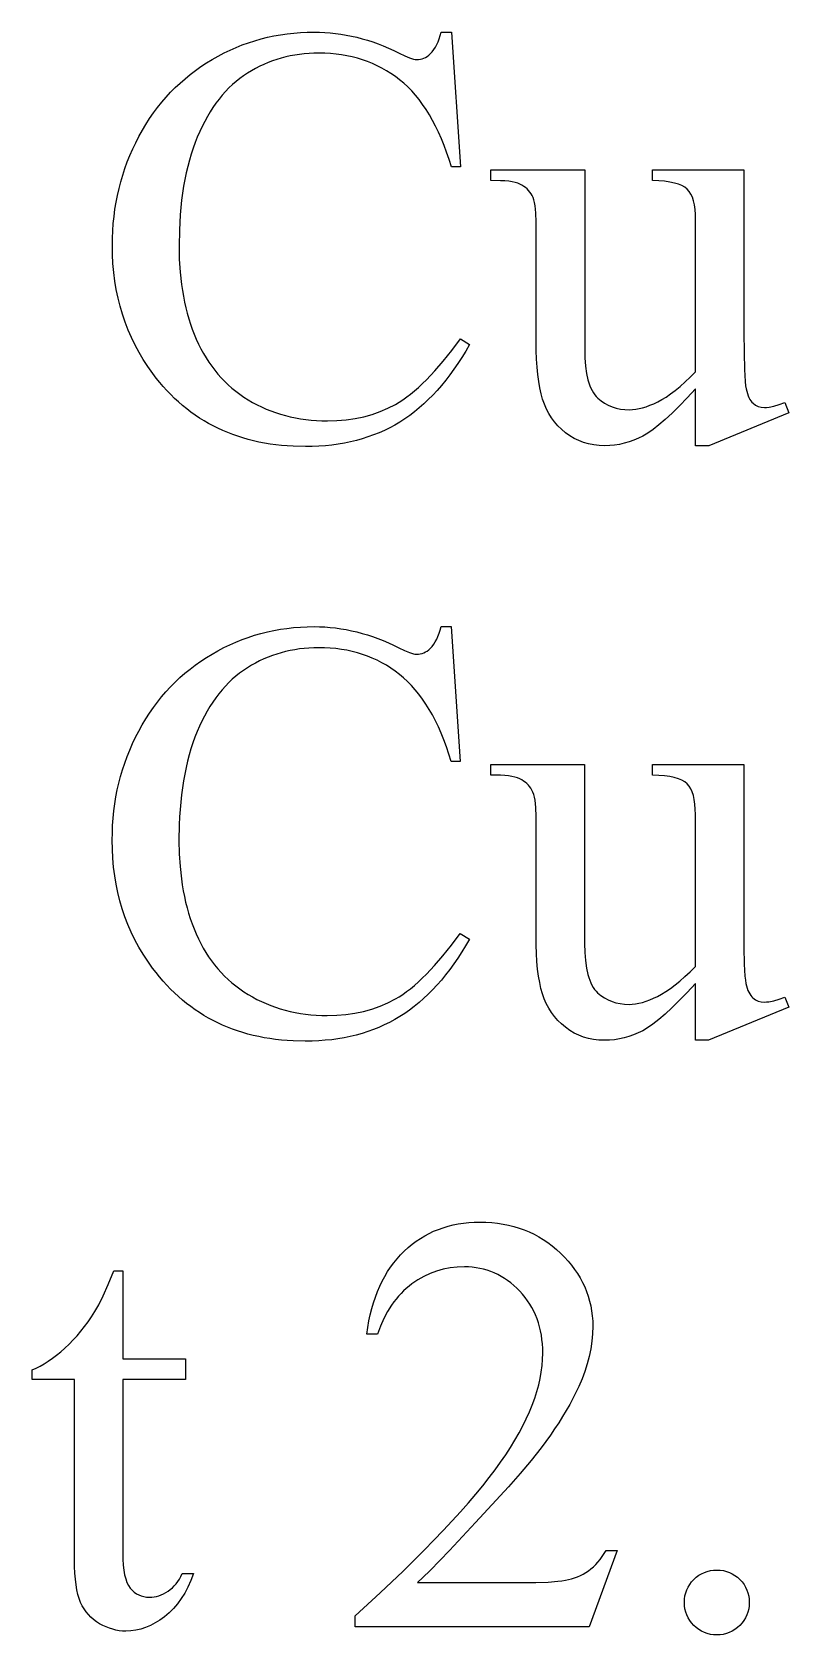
# Model space of a CAD drawing. Extents: x 5 to 599, y -219 to 392.
# Drawn here: x 338.3 to 363.6, y -219.1 to -165.6 of the extents above; entities that cross this region are included whole.
import ezdxf

# ---------------------------------------------------------------- set-up
doc = ezdxf.new("R2010")
doc.units = 0
doc.header["$MEASUREMENT"] = 0
for name, color, linetype in [('EXT', 1, 'CONTINUOUS'), ('INT', 5, 'CONTINUOUS'), ('POCKET_2_4MM', 3, 'CONTINUOUS')]:
    doc.layers.add(name, color=color, linetype=linetype)

msp = doc.modelspace()

# ---------------------------------------------------------------- linework, layer by layer
at = {"layer": 'EXT'}
for points in [[(352.317, -185.465), (352.62, -189.963), (352.317, -189.963), (352.239, -189.715), (352.158, -189.476), (352.072, -189.246), (351.982, -189.024), (351.888, -188.811), (351.791, -188.608), (351.689, -188.413), (351.583, -188.226), (351.473, -188.049), (351.359, -187.881), (351.241, -187.721), (351.119, -187.57), (350.993, -187.428), (350.863, -187.295), (350.728, -187.171), (350.59, -187.056), (350.448, -186.948), (350.303, -186.848), (350.154, -186.754), (350.001, -186.667), (349.845, -186.587), (349.685, -186.515), (349.522, -186.449), (349.356, -186.39), (349.186, -186.338), (349.012, -186.293), (348.835, -186.254), (348.655, -186.223), (348.471, -186.199), (348.283, -186.182), (348.092, -186.171), (347.897, -186.168), (347.734, -186.17), (347.572, -186.178), (347.412, -186.191), (347.255, -186.21), (347.099, -186.233), (346.945, -186.262), (346.793, -186.296), (346.644, -186.335), (346.496, -186.379), (346.35, -186.429), (346.206, -186.484), (346.064, -186.544), (345.924, -186.609), (345.787, -186.679), (345.651, -186.755), (345.517, -186.836), (345.386, -186.923), (345.258, -187.016), (345.134, -187.115), (345.013, -187.22), (344.896, -187.331), (344.783, -187.449), (344.673, -187.573), (344.567, -187.703), (344.464, -187.84), (344.365, -187.982), (344.269, -188.131), (344.177, -188.286), (344.088, -188.447), (344.003, -188.614), (343.921, -188.788), (343.843, -188.968), (343.77, -189.154), (343.7, -189.345), (343.636, -189.542), (343.577, -189.744), (343.522, -189.952), (343.472, -190.166), (343.427, -190.385), (343.386, -190.609), (343.35, -190.84), (343.319, -191.075), (343.293, -191.317), (343.272, -191.564), (343.255, -191.816), (343.243, -192.074), (343.234, -192.607), (343.243, -193.048), (343.27, -193.475), (343.315, -193.886), (343.344, -194.086), (343.378, -194.283), (343.416, -194.475), (343.458, -194.664), (343.506, -194.85), (343.557, -195.031), (343.614, -195.209), (343.674, -195.383), (343.74, -195.553), (343.809, -195.719), (343.883, -195.882), (343.962, -196.039), (344.046, -196.192), (344.133, -196.34), (344.226, -196.483), (344.323, -196.621), (344.424, -196.754), (344.53, -196.883), (344.641, -197.007), (344.756, -197.126), (344.875, -197.24), (344.999, -197.349), (345.128, -197.454), (345.261, -197.554), (345.399, -197.649), (345.541, -197.739), (345.687, -197.824), (345.835, -197.904), (345.986, -197.978), (346.14, -198.046), (346.296, -198.11), (346.454, -198.167), (346.615, -198.219), (346.779, -198.266), (346.945, -198.307), (347.114, -198.343), (347.285, -198.373), (347.459, -198.398), (347.636, -198.417), (347.815, -198.431), (347.996, -198.439), (348.18, -198.442), (348.497, -198.433), (348.805, -198.407), (349.104, -198.364), (349.392, -198.304), (349.672, -198.226), (349.942, -198.132), (350.202, -198.02), (350.454, -197.89), (350.577, -197.817), (350.703, -197.736), (350.83, -197.645), (350.958, -197.547), (351.088, -197.44), (351.22, -197.324), (351.353, -197.2), (351.488, -197.067), (351.762, -196.776), (352.041, -196.452), (352.327, -196.093), (352.62, -195.7), (352.922, -195.895), (352.796, -196.112), (352.668, -196.322), (352.537, -196.524), (352.404, -196.719), (352.268, -196.906), (352.129, -197.086), (351.988, -197.259), (351.844, -197.424), (351.697, -197.582), (351.548, -197.733), (351.397, -197.876), (351.243, -198.012), (351.086, -198.14), (350.926, -198.261), (350.764, -198.374), (350.6, -198.481), (350.432, -198.58), (350.26, -198.673), (350.085, -198.759), (349.905, -198.839), (349.722, -198.913), (349.535, -198.98), (349.344, -199.041), (349.149, -199.095), (348.95, -199.143), (348.747, -199.185), (348.54, -199.22), (348.33, -199.249), (348.115, -199.271), (347.897, -199.287), (347.675, -199.297), (347.448, -199.3), (347.043, -199.291), (346.845, -199.279), (346.65, -199.262), (346.457, -199.241), (346.268, -199.214), (346.081, -199.183), (345.897, -199.148), (345.716, -199.107), (345.538, -199.062), (345.363, -199.012), (345.191, -198.957), (345.022, -198.898), (344.855, -198.833), (344.692, -198.764), (344.531, -198.69), (344.374, -198.612), (344.219, -198.528), (344.067, -198.44), (343.918, -198.347), (343.772, -198.25), (343.628, -198.147), (343.488, -198.04), (343.351, -197.928), (343.216, -197.811), (343.085, -197.69), (342.956, -197.564), (342.83, -197.433), (342.707, -197.297), (342.587, -197.156), (342.47, -197.011), (342.356, -196.861), (342.192, -196.632), (342.04, -196.397), (341.898, -196.158), (341.766, -195.913), (341.645, -195.664), (341.535, -195.409), (341.435, -195.15), (341.346, -194.885), (341.267, -194.616), (341.198, -194.341), (341.141, -194.061), (341.093, -193.777), (341.056, -193.487), (341.03, -193.192), (341.014, -192.892), (341.009, -192.588), (341.013, -192.341), (341.023, -192.097), (341.04, -191.856), (341.065, -191.617), (341.096, -191.381), (341.134, -191.147), (341.179, -190.916), (341.231, -190.688), (341.29, -190.461), (341.356, -190.238), (341.429, -190.016), (341.509, -189.798), (341.595, -189.582), (341.689, -189.368), (341.789, -189.157), (341.897, -188.948), (342.011, -188.744), (342.129, -188.545), (342.253, -188.353), (342.383, -188.166), (342.517, -187.985), (342.657, -187.809), (342.802, -187.64), (342.952, -187.476), (343.107, -187.319), (343.268, -187.167), (343.434, -187.021), (343.605, -186.88), (343.781, -186.746), (343.962, -186.617), (344.149, -186.494), (344.341, -186.378), (344.537, -186.267), (344.735, -186.164), (344.935, -186.067), (345.137, -185.978), (345.342, -185.896), (345.549, -185.822), (345.758, -185.754), (345.969, -185.693), (346.183, -185.64), (346.399, -185.594), (346.617, -185.554), (346.837, -185.522), (347.06, -185.497), (347.285, -185.48), (347.512, -185.469), (347.741, -185.465), (347.92, -185.468), (348.099, -185.476), (348.278, -185.49), (348.456, -185.509), (348.634, -185.534), (348.811, -185.564), (348.989, -185.6), (349.166, -185.641), (349.342, -185.688), (349.519, -185.74), (349.695, -185.797), (349.871, -185.86), (350.046, -185.929), (350.221, -186.003), (350.396, -186.083), (350.571, -186.168), (350.761, -186.262), (350.922, -186.329), (351.054, -186.369), (351.108, -186.379), (351.156, -186.382), (351.221, -186.379), (351.283, -186.371), (351.344, -186.356), (351.402, -186.336), (351.459, -186.31), (351.513, -186.278), (351.565, -186.24), (351.615, -186.197), (351.676, -186.128), (351.732, -186.052), (351.784, -185.971), (351.832, -185.882), (351.874, -185.788), (351.913, -185.687), (351.946, -185.579), (351.976, -185.465)], [(362.074, -190.061), (362.074, -195.476), (362.078, -196.176), (362.092, -196.726), (362.115, -197.125), (362.13, -197.268), (362.147, -197.373), (362.189, -197.533), (362.214, -197.604), (362.242, -197.667), (362.273, -197.724), (362.306, -197.775), (362.342, -197.819), (362.381, -197.856), (362.465, -197.916), (362.555, -197.959), (362.653, -197.984), (362.757, -197.993), (362.833, -197.99), (362.913, -197.982), (363.079, -197.951), (363.254, -197.899), (363.44, -197.827), (363.576, -198.168), (360.903, -199.271), (360.464, -199.271), (360.464, -197.378), (360.185, -197.676), (359.922, -197.945), (359.677, -198.184), (359.449, -198.395), (359.238, -198.577), (359.044, -198.73), (358.867, -198.854), (358.708, -198.949), (358.555, -199.024), (358.401, -199.09), (358.244, -199.145), (358.086, -199.19), (357.925, -199.226), (357.762, -199.251), (357.597, -199.266), (357.43, -199.271), (357.245, -199.264), (357.066, -199.244), (356.894, -199.21), (356.728, -199.162), (356.569, -199.101), (356.415, -199.027), (356.268, -198.938), (356.127, -198.837), (355.994, -198.724), (355.872, -198.604), (355.761, -198.476), (355.66, -198.34), (355.569, -198.197), (355.489, -198.046), (355.42, -197.886), (355.361, -197.72), (355.311, -197.54), (355.267, -197.343), (355.23, -197.128), (355.2, -196.895), (355.177, -196.645), (355.16, -196.377), (355.15, -196.091), (355.146, -195.788), (355.146, -191.797), (355.138, -191.505), (355.127, -191.377), (355.112, -191.261), (355.093, -191.157), (355.07, -191.066), (355.042, -190.986), (355.01, -190.919), (354.974, -190.86), (354.933, -190.804), (354.889, -190.752), (354.84, -190.703), (354.788, -190.658), (354.731, -190.616), (354.67, -190.578), (354.605, -190.544), (354.531, -190.513), (354.444, -190.487), (354.343, -190.465), (354.228, -190.447), (354.1, -190.434), (353.958, -190.426), (353.634, -190.422), (353.634, -190.061), (356.766, -190.061), (356.766, -196.041), (356.773, -196.34), (356.793, -196.612), (356.827, -196.857), (356.875, -197.076), (356.903, -197.175), (356.936, -197.267), (356.971, -197.353), (357.01, -197.432), (357.053, -197.504), (357.098, -197.57), (357.148, -197.628), (357.2, -197.681), (357.312, -197.772), (357.429, -197.851), (357.551, -197.918), (357.68, -197.973), (357.813, -198.016), (357.953, -198.046), (358.098, -198.065), (358.249, -198.071), (358.356, -198.067), (358.466, -198.054), (358.58, -198.034), (358.697, -198.005), (358.817, -197.968), (358.941, -197.923), (359.069, -197.869), (359.2, -197.807), (359.336, -197.734), (359.479, -197.646), (359.627, -197.543), (359.782, -197.424), (359.943, -197.291), (360.11, -197.143), (360.284, -196.98), (360.464, -196.802), (360.464, -191.739), (360.459, -191.556), (360.446, -191.389), (360.425, -191.237), (360.394, -191.101), (360.355, -190.98), (360.307, -190.874), (360.251, -190.784), (360.186, -190.709), (360.107, -190.646), (360.009, -190.591), (359.893, -190.543), (359.758, -190.503), (359.604, -190.471), (359.431, -190.447), (359.24, -190.43), (359.03, -190.422), (359.03, -190.061)]]:
    msp.add_lwpolyline(points, close=True, dxfattribs=at)
at = {"layer": 'INT'}
for points in [[(352.322, -165.62), (352.624, -170.118), (352.322, -170.118), (352.244, -169.87), (352.163, -169.631), (352.077, -169.401), (351.987, -169.179), (351.893, -168.966), (351.796, -168.763), (351.694, -168.568), (351.588, -168.381), (351.478, -168.204), (351.364, -168.036), (351.246, -167.876), (351.124, -167.725), (350.998, -167.583), (350.867, -167.45), (350.733, -167.326), (350.595, -167.211), (350.453, -167.103), (350.307, -167.003), (350.158, -166.909), (350.006, -166.822), (349.85, -166.742), (349.69, -166.67), (349.527, -166.604), (349.361, -166.545), (349.191, -166.493), (349.017, -166.448), (348.84, -166.409), (348.66, -166.378), (348.475, -166.354), (348.288, -166.337), (348.097, -166.326), (347.902, -166.323), (347.739, -166.325), (347.577, -166.333), (347.417, -166.346), (347.259, -166.365), (347.104, -166.388), (346.95, -166.417), (346.798, -166.451), (346.648, -166.49), (346.501, -166.534), (346.355, -166.584), (346.211, -166.639), (346.069, -166.699), (345.929, -166.764), (345.791, -166.834), (345.655, -166.91), (345.522, -166.991), (345.39, -167.078), (345.263, -167.171), (345.139, -167.27), (345.018, -167.375), (344.901, -167.486), (344.788, -167.604), (344.678, -167.728), (344.571, -167.858), (344.469, -167.995), (344.369, -168.137), (344.274, -168.286), (344.182, -168.441), (344.093, -168.602), (344.008, -168.769), (343.926, -168.943), (343.848, -169.123), (343.774, -169.309), (343.705, -169.5), (343.641, -169.697), (343.582, -169.899), (343.527, -170.107), (343.477, -170.321), (343.431, -170.54), (343.391, -170.764), (343.355, -170.995), (343.324, -171.23), (343.298, -171.472), (343.277, -171.719), (343.26, -171.971), (343.248, -172.229), (343.238, -172.762), (343.247, -173.203), (343.274, -173.63), (343.319, -174.041), (343.349, -174.241), (343.382, -174.438), (343.421, -174.63), (343.463, -174.819), (343.511, -175.005), (343.562, -175.186), (343.619, -175.364), (343.679, -175.538), (343.744, -175.708), (343.814, -175.874), (343.888, -176.037), (343.967, -176.194), (344.05, -176.347), (344.138, -176.495), (344.231, -176.638), (344.328, -176.776), (344.429, -176.909), (344.535, -177.038), (344.645, -177.162), (344.76, -177.281), (344.88, -177.395), (345.004, -177.504), (345.133, -177.609), (345.266, -177.709), (345.404, -177.804), (345.546, -177.894), (345.692, -177.979), (345.84, -178.059), (345.991, -178.133), (346.144, -178.201), (346.3, -178.265), (346.459, -178.322), (346.62, -178.374), (346.784, -178.421), (346.95, -178.462), (347.119, -178.498), (347.29, -178.528), (347.464, -178.553), (347.64, -178.572), (347.819, -178.586), (348.001, -178.594), (348.185, -178.597), (348.502, -178.588), (348.81, -178.562), (349.108, -178.519), (349.397, -178.459), (349.677, -178.381), (349.947, -178.287), (350.207, -178.175), (350.458, -178.045), (350.582, -177.972), (350.708, -177.891), (350.835, -177.8), (350.963, -177.702), (351.093, -177.595), (351.225, -177.479), (351.358, -177.355), (351.493, -177.222), (351.766, -176.931), (352.046, -176.607), (352.332, -176.248), (352.624, -175.855), (352.927, -176.05), (352.801, -176.267), (352.673, -176.477), (352.542, -176.679), (352.409, -176.874), (352.272, -177.061), (352.134, -177.241), (351.993, -177.414), (351.849, -177.579), (351.702, -177.737), (351.553, -177.888), (351.402, -178.031), (351.247, -178.167), (351.091, -178.295), (350.931, -178.416), (350.769, -178.529), (350.605, -178.636), (350.437, -178.735), (350.265, -178.828), (350.09, -178.914), (349.91, -178.994), (349.727, -179.068), (349.54, -179.135), (349.348, -179.196), (349.153, -179.25), (348.955, -179.298), (348.752, -179.34), (348.545, -179.375), (348.335, -179.404), (348.12, -179.426), (347.902, -179.442), (347.679, -179.452), (347.453, -179.455), (347.048, -179.446), (346.85, -179.434), (346.655, -179.417), (346.462, -179.396), (346.273, -179.369), (346.086, -179.338), (345.902, -179.303), (345.721, -179.262), (345.543, -179.217), (345.368, -179.167), (345.196, -179.112), (345.027, -179.053), (344.86, -178.988), (344.697, -178.919), (344.536, -178.845), (344.378, -178.767), (344.224, -178.683), (344.072, -178.595), (343.923, -178.502), (343.777, -178.405), (343.633, -178.302), (343.493, -178.195), (343.356, -178.083), (343.221, -177.966), (343.089, -177.845), (342.961, -177.719), (342.835, -177.588), (342.712, -177.452), (342.592, -177.311), (342.475, -177.166), (342.36, -177.016), (342.197, -176.787), (342.045, -176.552), (341.903, -176.313), (341.771, -176.068), (341.65, -175.819), (341.54, -175.564), (341.44, -175.305), (341.351, -175.04), (341.272, -174.771), (341.203, -174.496), (341.145, -174.216), (341.098, -173.932), (341.061, -173.642), (341.035, -173.347), (341.019, -173.047), (341.014, -172.743), (341.017, -172.496), (341.028, -172.252), (341.045, -172.011), (341.069, -171.772), (341.101, -171.536), (341.139, -171.302), (341.184, -171.071), (341.236, -170.843), (341.295, -170.616), (341.361, -170.393), (341.434, -170.171), (341.513, -169.953), (341.6, -169.737), (341.694, -169.523), (341.794, -169.312), (341.902, -169.103), (342.015, -168.899), (342.134, -168.7), (342.258, -168.508), (342.388, -168.321), (342.522, -168.14), (342.662, -167.964), (342.807, -167.795), (342.957, -167.631), (343.112, -167.474), (343.273, -167.322), (343.439, -167.176), (343.61, -167.035), (343.786, -166.901), (343.967, -166.772), (344.154, -166.649), (344.346, -166.533), (344.542, -166.422), (344.739, -166.319), (344.94, -166.222), (345.142, -166.133), (345.347, -166.051), (345.553, -165.977), (345.763, -165.909), (345.974, -165.848), (346.188, -165.795), (346.404, -165.749), (346.622, -165.709), (346.842, -165.677), (347.065, -165.652), (347.29, -165.635), (347.517, -165.624), (347.746, -165.62), (347.925, -165.623), (348.104, -165.631), (348.283, -165.645), (348.461, -165.664), (348.639, -165.689), (348.816, -165.719), (348.994, -165.755), (349.171, -165.796), (349.347, -165.843), (349.524, -165.895), (349.7, -165.952), (349.875, -166.015), (350.051, -166.084), (350.226, -166.158), (350.401, -166.238), (350.575, -166.323), (350.766, -166.417), (350.927, -166.484), (351.058, -166.524), (351.113, -166.534), (351.161, -166.537), (351.226, -166.534), (351.288, -166.526), (351.349, -166.511), (351.407, -166.491), (351.463, -166.465), (351.518, -166.433), (351.57, -166.395), (351.619, -166.352), (351.681, -166.283), (351.737, -166.207), (351.789, -166.126), (351.837, -166.037), (351.879, -165.943), (351.918, -165.842), (351.951, -165.734), (351.98, -165.62)], [(362.079, -170.216), (362.079, -175.631), (362.083, -176.331), (362.097, -176.881), (362.12, -177.28), (362.135, -177.423), (362.152, -177.528), (362.194, -177.688), (362.219, -177.759), (362.247, -177.822), (362.278, -177.879), (362.311, -177.93), (362.347, -177.974), (362.386, -178.011), (362.47, -178.071), (362.56, -178.114), (362.658, -178.139), (362.762, -178.148), (362.838, -178.145), (362.918, -178.137), (363.083, -178.106), (363.259, -178.054), (363.444, -177.982), (363.581, -178.323), (360.908, -179.426), (360.469, -179.426), (360.469, -177.533), (360.189, -177.831), (359.927, -178.1), (359.682, -178.339), (359.454, -178.55), (359.243, -178.732), (359.049, -178.885), (358.872, -179.009), (358.713, -179.104), (358.56, -179.179), (358.406, -179.245), (358.249, -179.3), (358.091, -179.345), (357.93, -179.381), (357.767, -179.406), (357.602, -179.421), (357.434, -179.426), (357.25, -179.419), (357.071, -179.399), (356.899, -179.365), (356.733, -179.317), (356.573, -179.256), (356.42, -179.182), (356.273, -179.093), (356.132, -178.992), (355.999, -178.879), (355.877, -178.759), (355.766, -178.631), (355.665, -178.495), (355.574, -178.352), (355.494, -178.201), (355.425, -178.041), (355.366, -177.875), (355.316, -177.695), (355.272, -177.498), (355.235, -177.283), (355.205, -177.05), (355.182, -176.8), (355.165, -176.532), (355.155, -176.246), (355.151, -175.943), (355.151, -171.952), (355.143, -171.66), (355.132, -171.532), (355.117, -171.416), (355.098, -171.312), (355.075, -171.221), (355.047, -171.141), (355.015, -171.074), (354.979, -171.015), (354.938, -170.959), (354.894, -170.907), (354.845, -170.858), (354.793, -170.813), (354.736, -170.771), (354.675, -170.733), (354.61, -170.699), (354.536, -170.668), (354.449, -170.642), (354.348, -170.62), (354.233, -170.602), (354.105, -170.589), (353.963, -170.581), (353.639, -170.577), (353.639, -170.216), (356.771, -170.216), (356.771, -176.196), (356.778, -176.495), (356.798, -176.767), (356.832, -177.012), (356.879, -177.231), (356.908, -177.33), (356.941, -177.422), (356.976, -177.508), (357.015, -177.587), (357.058, -177.659), (357.103, -177.725), (357.153, -177.783), (357.205, -177.836), (357.316, -177.927), (357.433, -178.006), (357.556, -178.073), (357.684, -178.128), (357.818, -178.171), (357.958, -178.201), (358.103, -178.22), (358.254, -178.226), (358.361, -178.222), (358.471, -178.209), (358.584, -178.189), (358.702, -178.16), (358.822, -178.123), (358.946, -178.078), (359.074, -178.024), (359.205, -177.962), (359.341, -177.889), (359.484, -177.801), (359.632, -177.698), (359.787, -177.579), (359.948, -177.446), (360.115, -177.298), (360.289, -177.135), (360.469, -176.957), (360.469, -171.894), (360.464, -171.711), (360.451, -171.544), (360.43, -171.392), (360.399, -171.256), (360.36, -171.135), (360.312, -171.029), (360.256, -170.939), (360.191, -170.864), (360.112, -170.801), (360.014, -170.746), (359.898, -170.698), (359.763, -170.658), (359.609, -170.626), (359.436, -170.602), (359.245, -170.585), (359.034, -170.577), (359.034, -170.216)]]:
    msp.add_lwpolyline(points, close=True, dxfattribs=at)
at = {"layer": 'POCKET_2_4MM'}
for points in [[(357.849, -216.296), (356.922, -218.843), (349.117, -218.843), (349.117, -218.482), (349.946, -217.714), (350.711, -216.983), (351.413, -216.287), (351.74, -215.953), (352.051, -215.628), (352.346, -215.312), (352.625, -215.004), (352.889, -214.706), (353.136, -214.417), (353.367, -214.137), (353.583, -213.865), (353.782, -213.603), (353.966, -213.35), (354.136, -213.102), (354.295, -212.857), (354.443, -212.615), (354.581, -212.376), (354.707, -212.139), (354.822, -211.905), (354.926, -211.674), (355.02, -211.445), (355.102, -211.219), (355.173, -210.995), (355.234, -210.774), (355.283, -210.556), (355.321, -210.341), (355.349, -210.128), (355.365, -209.918), (355.371, -209.711), (355.368, -209.555), (355.359, -209.403), (355.344, -209.254), (355.323, -209.109), (355.296, -208.968), (355.262, -208.83), (355.223, -208.695), (355.178, -208.564), (355.127, -208.437), (355.07, -208.313), (355.007, -208.192), (354.937, -208.075), (354.862, -207.962), (354.781, -207.852), (354.693, -207.745), (354.6, -207.642), (354.503, -207.544), (354.403, -207.452), (354.3, -207.367), (354.196, -207.288), (354.089, -207.215), (353.979, -207.149), (353.868, -207.089), (353.754, -207.035), (353.637, -206.987), (353.518, -206.946), (353.397, -206.911), (353.274, -206.883), (353.148, -206.861), (353.02, -206.845), (352.889, -206.835), (352.756, -206.832), (352.515, -206.841), (352.281, -206.868), (352.052, -206.913), (351.83, -206.975), (351.615, -207.055), (351.405, -207.153), (351.202, -207.269), (351.005, -207.403), (350.909, -207.476), (350.817, -207.554), (350.728, -207.636), (350.642, -207.722), (350.56, -207.812), (350.48, -207.906), (350.404, -208.004), (350.33, -208.107), (350.193, -208.324), (350.069, -208.558), (349.957, -208.809), (349.858, -209.076), (349.497, -209.076), (349.531, -208.854), (349.57, -208.638), (349.616, -208.429), (349.667, -208.226), (349.725, -208.03), (349.788, -207.841), (349.857, -207.658), (349.933, -207.481), (350.014, -207.311), (350.101, -207.148), (350.195, -206.991), (350.294, -206.841), (350.399, -206.697), (350.511, -206.56), (350.628, -206.429), (350.751, -206.305), (350.879, -206.188), (351.011, -206.079), (351.147, -205.977), (351.287, -205.883), (351.431, -205.796), (351.579, -205.717), (351.731, -205.645), (351.887, -205.581), (352.046, -205.524), (352.21, -205.475), (352.377, -205.434), (352.548, -205.4), (352.724, -205.373), (352.903, -205.355), (353.086, -205.343), (353.273, -205.34), (353.472, -205.344), (353.667, -205.356), (353.858, -205.376), (354.045, -205.404), (354.227, -205.441), (354.406, -205.485), (354.58, -205.537), (354.75, -205.598), (354.916, -205.667), (355.078, -205.744), (355.235, -205.828), (355.389, -205.921), (355.538, -206.022), (355.683, -206.131), (355.824, -206.249), (355.961, -206.374), (356.092, -206.504), (356.214, -206.638), (356.328, -206.775), (356.433, -206.914), (356.53, -207.056), (356.618, -207.202), (356.698, -207.35), (356.77, -207.501), (356.833, -207.655), (356.888, -207.811), (356.934, -207.971), (356.972, -208.134), (357.001, -208.299), (357.022, -208.467), (357.035, -208.639), (357.039, -208.813), (357.032, -209.064), (357.01, -209.315), (356.973, -209.567), (356.922, -209.818), (356.856, -210.069), (356.776, -210.32), (356.681, -210.572), (356.571, -210.823), (356.477, -211.021), (356.376, -211.221), (356.269, -211.422), (356.154, -211.625), (356.032, -211.829), (355.903, -212.034), (355.767, -212.241), (355.625, -212.45), (355.318, -212.871), (354.983, -213.298), (354.62, -213.731), (354.229, -214.169), (353.129, -215.364), (352.256, -216.296), (351.612, -216.965), (351.375, -217.2), (351.195, -217.369), (354.649, -217.369), (355.136, -217.365), (355.545, -217.35), (355.875, -217.326), (356.011, -217.31), (356.127, -217.291), (356.232, -217.269), (356.334, -217.242), (356.434, -217.21), (356.531, -217.173), (356.625, -217.131), (356.717, -217.084), (356.806, -217.032), (356.893, -216.974), (356.977, -216.911), (357.058, -216.842), (357.137, -216.767), (357.212, -216.685), (357.285, -216.597), (357.356, -216.503), (357.423, -216.403), (357.488, -216.296)], [(341.36, -206.969), (341.36, -209.906), (343.448, -209.906), (343.448, -210.589), (341.36, -210.589), (341.36, -216.384), (341.364, -216.592), (341.376, -216.783), (341.395, -216.956), (341.423, -217.111), (341.458, -217.248), (341.5, -217.368), (341.551, -217.47), (341.609, -217.555), (341.674, -217.626), (341.742, -217.687), (341.816, -217.739), (341.893, -217.782), (341.975, -217.815), (342.062, -217.838), (342.153, -217.853), (342.248, -217.857), (342.328, -217.854), (342.408, -217.845), (342.487, -217.829), (342.565, -217.807), (342.643, -217.779), (342.72, -217.745), (342.797, -217.704), (342.873, -217.657), (342.946, -217.604), (343.015, -217.545), (343.08, -217.481), (343.141, -217.41), (343.197, -217.333), (343.249, -217.25), (343.297, -217.162), (343.341, -217.067), (343.721, -217.067), (343.632, -217.299), (343.533, -217.516), (343.426, -217.718), (343.309, -217.905), (343.184, -218.077), (343.05, -218.235), (342.907, -218.378), (342.756, -218.506), (342.599, -218.619), (342.441, -218.717), (342.282, -218.8), (342.121, -218.868), (341.96, -218.921), (341.797, -218.959), (341.633, -218.982), (341.468, -218.989), (341.356, -218.985), (341.244, -218.974), (341.134, -218.954), (341.024, -218.927), (340.914, -218.892), (340.805, -218.849), (340.697, -218.799), (340.59, -218.74), (340.486, -218.675), (340.389, -218.602), (340.299, -218.523), (340.216, -218.438), (340.141, -218.345), (340.072, -218.246), (340.01, -218.141), (339.955, -218.028), (339.907, -217.904), (339.866, -217.765), (339.831, -217.61), (339.802, -217.439), (339.779, -217.252), (339.763, -217.05), (339.754, -216.832), (339.75, -216.599), (339.75, -210.589), (338.336, -210.589), (338.336, -210.267), (338.47, -210.208), (338.606, -210.141), (338.742, -210.064), (338.878, -209.978), (339.016, -209.882), (339.154, -209.777), (339.294, -209.663), (339.433, -209.54), (339.572, -209.409), (339.706, -209.272), (339.837, -209.129), (339.964, -208.98), (340.087, -208.825), (340.206, -208.664), (340.322, -208.498), (340.433, -208.325), (340.557, -208.101), (340.702, -207.801), (340.869, -207.423), (341.058, -206.969)], [(361.176, -216.95), (361.288, -216.955), (361.396, -216.97), (361.499, -216.995), (361.598, -217.029), (361.692, -217.074), (361.782, -217.128), (361.867, -217.193), (361.947, -217.267), (362.02, -217.348), (362.083, -217.434), (362.137, -217.523), (362.181, -217.617), (362.215, -217.715), (362.24, -217.817), (362.254, -217.923), (362.259, -218.033), (362.254, -218.143), (362.239, -218.249), (362.214, -218.351), (362.18, -218.449), (362.135, -218.542), (362.081, -218.632), (362.016, -218.717), (361.942, -218.799), (361.861, -218.873), (361.775, -218.938), (361.686, -218.992), (361.592, -219.037), (361.494, -219.071), (361.392, -219.096), (361.286, -219.111), (361.176, -219.116), (361.066, -219.111), (360.96, -219.096), (360.858, -219.071), (360.76, -219.037), (360.667, -218.992), (360.577, -218.938), (360.492, -218.873), (360.41, -218.799), (360.336, -218.717), (360.271, -218.632), (360.217, -218.542), (360.172, -218.449), (360.138, -218.351), (360.113, -218.249), (360.098, -218.143), (360.093, -218.033), (360.098, -217.921), (360.113, -217.813), (360.138, -217.71), (360.172, -217.611), (360.217, -217.517), (360.271, -217.427), (360.336, -217.342), (360.41, -217.262), (360.492, -217.189), (360.577, -217.126), (360.667, -217.072), (360.76, -217.028), (360.858, -216.994), (360.96, -216.969), (361.066, -216.955)]]:
    msp.add_lwpolyline(points, close=True, dxfattribs=at)

doc.saveas('drawing.dxf')
